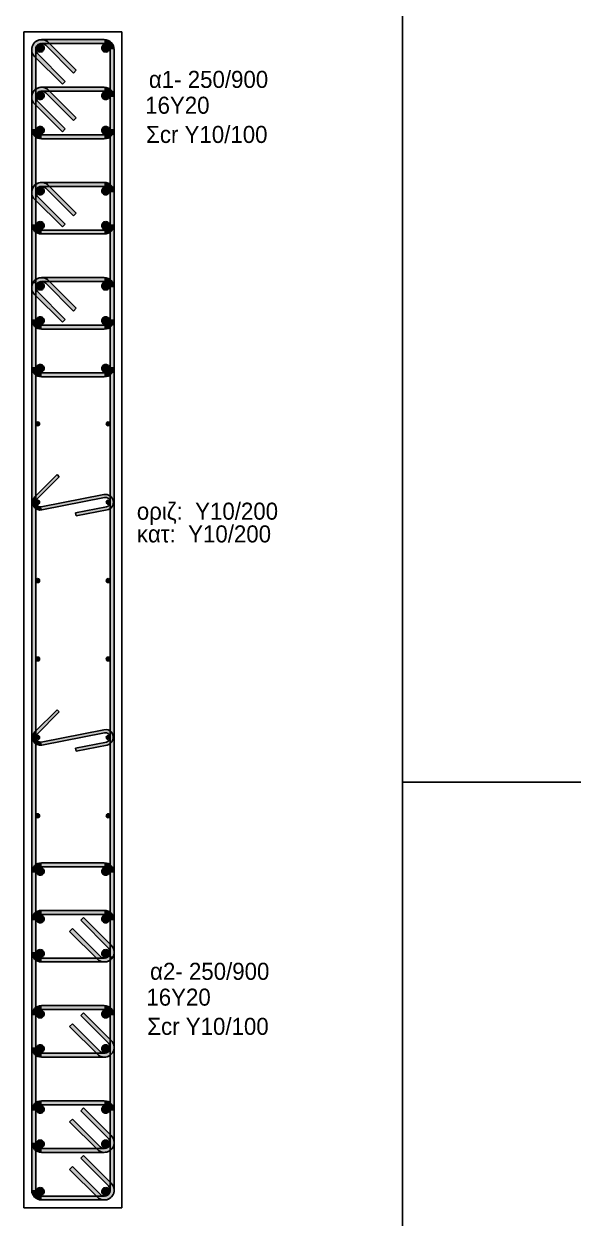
# Model space of a CAD drawing. Header units: millimetres. Extents: x -2171 to 1563, y -1758 to -1505.
# Drawn here: x -1544.94 to -1537.94, y -1620.51 to -1605.28 of the extents above; entities that cross this region are included whole.
import ezdxf

# ---------------------------------------------------------------- set-up
doc = ezdxf.new("R2010")
doc.units = ezdxf.units.MM
for name, color, linetype in [('Col_Det', 7, 'Continuous'), ('Col_Det_Fill', 7, 'Continuous'), ('Geo_Col_Pro_1', 7, 'Continuous')]:
    doc.layers.add(name, color=color, linetype=linetype)
doc.styles.add('S1Arl22_b_934_161', font='arial.ttf', dxfattribs={"width": 0.933629, "height": 0.002175})

msp = doc.modelspace()

# ---------------------------------------------------------------- hatches: boundary and pattern name
at = {"layer": 'Col_Det_Fill'}
for color, points in [(252, [(-1544.6586, -1605.5485), (-1544.6232, -1605.5132, 0.6681786), (-1544.8366, -1605.6015), (-1544.7866, -1605.6015, -0.6681786)]), (252, [(-1544.7116, -1605.5265), (-1544.7116, -1605.4765, 0.6681786), (-1544.8, -1605.6899), (-1544.7647, -1605.6546, -0.6681786)]), (12, [(-1544.7293, -1605.5339, 0.4142136), (-1544.7793, -1605.5839, 0.4142136), (-1544.7293, -1605.6339, 0.4142136), (-1544.6793, -1605.5839, 0.4142136)]), (252, [(-1543.9116, -1605.5265), (-1543.9116, -1605.4765), (-1544.7116, -1605.4765), (-1544.7116, -1605.5265)]), (252, [(-1544.3051, -1605.9021), (-1544.2697, -1605.8667), (-1544.6232, -1605.5132), (-1544.6586, -1605.5485)]), (12, [(-1543.894, -1605.5339, 0.4142136), (-1543.944, -1605.5839, 0.4142136), (-1543.894, -1605.6339, 0.4142136), (-1543.844, -1605.5839, 0.4142136)]), (252, [(-1543.8366, -1605.6015), (-1543.7866, -1605.6015, 0.4142136), (-1543.9116, -1605.4765), (-1543.9116, -1605.5265, -0.4142136)]), (252, [(-1544.7866, -1605.6015), (-1544.8366, -1605.6015), (-1544.8366, -1609.6515), (-1544.7866, -1609.6515)]), (252, [(-1544.7647, -1605.6546), (-1544.8, -1605.6899), (-1544.4465, -1606.0435), (-1544.4111, -1606.0081)]), (252, [(-1543.8366, -1609.6515), (-1543.7866, -1609.6515), (-1543.7866, -1605.6015), (-1543.8366, -1605.6015)]), (252, [(-1544.6586, -1606.1557), (-1544.6232, -1606.1203, 0.6681786), (-1544.8366, -1606.2087), (-1544.7866, -1606.2087, -0.6681786)]), (252, [(-1544.7116, -1606.1337), (-1544.7116, -1606.0837, 0.6681786), (-1544.8, -1606.2971), (-1544.7647, -1606.2617, -0.6681786)]), (56, [(-1544.7293, -1606.141, 0.4142136), (-1544.7793, -1606.191, 0.4142136), (-1544.7293, -1606.241, 0.4142136), (-1544.6793, -1606.191, 0.4142136)]), (252, [(-1543.9116, -1606.1337), (-1543.9116, -1606.0837), (-1544.7116, -1606.0837), (-1544.7116, -1606.1337)]), (252, [(-1544.3051, -1606.5092), (-1544.2697, -1606.4739), (-1544.6232, -1606.1203), (-1544.6586, -1606.1557)]), (56, [(-1543.894, -1606.141, 0.4142136), (-1543.944, -1606.191, 0.4142136), (-1543.894, -1606.241, 0.4142136), (-1543.844, -1606.191, 0.4142136)]), (252, [(-1543.8366, -1606.2087), (-1543.7866, -1606.2087, 0.4142136), (-1543.9116, -1606.0837), (-1543.9116, -1606.1337, -0.4142136)]), (252, [(-1544.7866, -1606.2087), (-1544.8366, -1606.2087), (-1544.8366, -1606.6158), (-1544.7866, -1606.6158)]), (252, [(-1544.7647, -1606.2617), (-1544.8, -1606.2971), (-1544.4465, -1606.6506), (-1544.4111, -1606.6153)]), (252, [(-1543.8366, -1606.6158), (-1543.7866, -1606.6158), (-1543.7866, -1606.2087), (-1543.8366, -1606.2087)]), (252, [(-1544.7866, -1606.6158), (-1544.8366, -1606.6158, 0.4142136), (-1544.7116, -1606.7408), (-1544.7116, -1606.6908, -0.4142136)]), (56, [(-1544.7293, -1606.5835, 0.4142136), (-1544.7793, -1606.6335, 0.4142136), (-1544.7293, -1606.6835, 0.4142136), (-1544.6793, -1606.6335, 0.4142136)]), (56, [(-1543.894, -1606.5835, 0.4142136), (-1543.944, -1606.6335, 0.4142136), (-1543.894, -1606.6835, 0.4142136), (-1543.844, -1606.6335, 0.4142136)]), (252, [(-1543.9116, -1606.6908), (-1543.9116, -1606.7408, 0.4142136), (-1543.7866, -1606.6158), (-1543.8366, -1606.6158, -0.4142136)]), (252, [(-1544.7116, -1606.6908), (-1544.7116, -1606.7408), (-1543.9116, -1606.7408), (-1543.9116, -1606.6908)]), (252, [(-1544.6586, -1607.3699), (-1544.6232, -1607.3346, 0.6681786), (-1544.8366, -1607.423), (-1544.7866, -1607.423, -0.6681786)]), (252, [(-1544.7116, -1607.348), (-1544.7116, -1607.298, 0.6681786), (-1544.8, -1607.5114), (-1544.7647, -1607.476, -0.6681786)]), (56, [(-1544.7293, -1607.3553, 0.4142136), (-1544.7793, -1607.4053, 0.4142136), (-1544.7293, -1607.4553, 0.4142136), (-1544.6793, -1607.4053, 0.4142136)]), (252, [(-1543.9116, -1607.348), (-1543.9116, -1607.298), (-1544.7116, -1607.298), (-1544.7116, -1607.348)]), (252, [(-1544.3051, -1607.7235), (-1544.2697, -1607.6881), (-1544.6232, -1607.3346), (-1544.6586, -1607.3699)]), (56, [(-1543.894, -1607.3553, 0.4142136), (-1543.944, -1607.4053, 0.4142136), (-1543.894, -1607.4553, 0.4142136), (-1543.844, -1607.4053, 0.4142136)]), (252, [(-1543.8366, -1607.423), (-1543.7866, -1607.423, 0.4142136), (-1543.9116, -1607.298), (-1543.9116, -1607.348, -0.4142136)]), (252, [(-1544.7866, -1607.423), (-1544.8366, -1607.423), (-1544.8366, -1607.8301), (-1544.7866, -1607.8301)]), (252, [(-1544.7647, -1607.476), (-1544.8, -1607.5114), (-1544.4465, -1607.8649), (-1544.4111, -1607.8296)]), (252, [(-1543.8366, -1607.8301), (-1543.7866, -1607.8301), (-1543.7866, -1607.423), (-1543.8366, -1607.423)]), (252, [(-1544.7866, -1607.8301), (-1544.8366, -1607.8301, 0.4142136), (-1544.7116, -1607.9551), (-1544.7116, -1607.9051, -0.4142136)]), (56, [(-1544.7293, -1607.7978, 0.4142136), (-1544.7793, -1607.8478, 0.4142136), (-1544.7293, -1607.8978, 0.4142136), (-1544.6793, -1607.8478, 0.4142136)]), (56, [(-1543.894, -1607.7978, 0.4142136), (-1543.944, -1607.8478, 0.4142136), (-1543.894, -1607.8978, 0.4142136), (-1543.844, -1607.8478, 0.4142136)]), (252, [(-1543.9116, -1607.9051), (-1543.9116, -1607.9551, 0.4142136), (-1543.7866, -1607.8301), (-1543.8366, -1607.8301, -0.4142136)]), (252, [(-1544.7116, -1607.9051), (-1544.7116, -1607.9551), (-1543.9116, -1607.9551), (-1543.9116, -1607.9051)]), (252, [(-1544.6586, -1608.5842), (-1544.6232, -1608.5489, 0.6681786), (-1544.8366, -1608.6373), (-1544.7866, -1608.6373, -0.6681786)]), (252, [(-1544.7116, -1608.5623), (-1544.7116, -1608.5123, 0.6681786), (-1544.8, -1608.7256), (-1544.7647, -1608.6903, -0.6681786)]), (252, [(-1544.7866, -1608.575), (-1544.8366, -1608.575), (-1544.8366, -1617.1781), (-1544.7866, -1617.1781)]), (56, [(-1544.7293, -1608.5696, 0.4142136), (-1544.7793, -1608.6196, 0.4142136), (-1544.7293, -1608.6696, 0.4142136), (-1544.6793, -1608.6196, 0.4142136)]), (252, [(-1543.9116, -1608.5623), (-1543.9116, -1608.5123), (-1544.7116, -1608.5123), (-1544.7116, -1608.5623)]), (252, [(-1544.3051, -1608.9378), (-1544.2697, -1608.9024), (-1544.6232, -1608.5489), (-1544.6586, -1608.5842)]), (56, [(-1543.894, -1608.5696, 0.4142136), (-1543.944, -1608.6196, 0.4142136), (-1543.894, -1608.6696, 0.4142136), (-1543.844, -1608.6196, 0.4142136)]), (252, [(-1543.8366, -1608.6373), (-1543.7866, -1608.6373, 0.4142136), (-1543.9116, -1608.5123), (-1543.9116, -1608.5623, -0.4142136)]), (252, [(-1543.8366, -1617.1781), (-1543.7866, -1617.1781), (-1543.7866, -1608.575), (-1543.8366, -1608.575)]), (252, [(-1544.7866, -1608.6373), (-1544.8366, -1608.6373), (-1544.8366, -1609.0444), (-1544.7866, -1609.0444)]), (252, [(-1544.7647, -1608.6903), (-1544.8, -1608.7256), (-1544.4465, -1609.0792), (-1544.4111, -1609.0438)]), (252, [(-1543.8366, -1609.0444), (-1543.7866, -1609.0444), (-1543.7866, -1608.6373), (-1543.8366, -1608.6373)]), (252, [(-1544.7866, -1609.0444), (-1544.8366, -1609.0444, 0.4142136), (-1544.7116, -1609.1694), (-1544.7116, -1609.1194, -0.4142136)]), (56, [(-1544.7293, -1609.0121, 0.4142136), (-1544.7793, -1609.0621, 0.4142136), (-1544.7293, -1609.1121, 0.4142136), (-1544.6793, -1609.0621, 0.4142136)]), (56, [(-1543.894, -1609.0121, 0.4142136), (-1543.944, -1609.0621, 0.4142136), (-1543.894, -1609.1121, 0.4142136), (-1543.844, -1609.0621, 0.4142136)]), (252, [(-1543.9116, -1609.1194), (-1543.9116, -1609.1694, 0.4142136), (-1543.7866, -1609.0444), (-1543.8366, -1609.0444, -0.4142136)]), (252, [(-1544.7116, -1609.1194), (-1544.7116, -1609.1694), (-1543.9116, -1609.1694), (-1543.9116, -1609.1194)]), (252, [(-1544.7866, -1609.6515), (-1544.8366, -1609.6515, 0.4142136), (-1544.7116, -1609.7765), (-1544.7116, -1609.7265, -0.4142136)]), (12, [(-1544.7293, -1609.6192, 0.4142136), (-1544.7793, -1609.6692, 0.4142136), (-1544.7293, -1609.7192, 0.4142136), (-1544.6793, -1609.6692, 0.4142136)]), (12, [(-1543.894, -1609.6192, 0.4142136), (-1543.944, -1609.6692, 0.4142136), (-1543.894, -1609.7192, 0.4142136), (-1543.844, -1609.6692, 0.4142136)]), (252, [(-1543.9116, -1609.7265), (-1543.9116, -1609.7765, 0.4142136), (-1543.7866, -1609.6515), (-1543.8366, -1609.6515, -0.4142136)]), (252, [(-1544.7116, -1609.7265), (-1544.7116, -1609.7765), (-1543.9116, -1609.7765), (-1543.9116, -1609.7265)]), (133, [(-1544.7616, -1610.402, 0.4142136), (-1544.7366, -1610.377, 0.4142136), (-1544.7616, -1610.352, 0.4142136), (-1544.7866, -1610.377, 0.4142136)]), (133, [(-1543.8616, -1610.402, 0.4142136), (-1543.8366, -1610.377, 0.4142136), (-1543.8616, -1610.352, 0.4142136), (-1543.8866, -1610.377, 0.4142136)]), (252, [(-1544.7973, -1611.3061), (-1544.7691, -1611.3344), (-1544.4862, -1611.0515), (-1544.5145, -1611.0232)]), (252, [(-1544.7074, -1611.4749), (-1544.7151, -1611.4357, -0.7407348), (-1544.7691, -1611.3344), (-1544.7973, -1611.3061, 0.7407348)]), (252, [(-1543.9082, -1611.3179), (-1543.9159, -1611.2787), (-1544.7151, -1611.4357), (-1544.7074, -1611.4749)]), (252, [(-1543.8851, -1611.4357), (-1543.8774, -1611.4749, 1), (-1543.9159, -1611.2787), (-1543.9082, -1611.3179, -1)]), (133, [(-1544.7616, -1611.4018, 0.4142136), (-1544.7366, -1611.3768, 0.4142136), (-1544.7616, -1611.3518, 0.4142136), (-1544.7866, -1611.3768, 0.4142136)]), (252, [(-1544.2776, -1611.5128), (-1544.2699, -1611.552), (-1543.8774, -1611.4749), (-1543.8851, -1611.4357)]), (133, [(-1543.8616, -1611.4018, 0.4142136), (-1543.8366, -1611.3768, 0.4142136), (-1543.8616, -1611.3518, 0.4142136), (-1543.8866, -1611.3768, 0.4142136)]), (133, [(-1544.7616, -1612.4016, 0.4142136), (-1544.7366, -1612.3766, 0.4142136), (-1544.7616, -1612.3516, 0.4142136), (-1544.7866, -1612.3766, 0.4142136)]), (133, [(-1543.8616, -1612.4016, 0.4142136), (-1543.8366, -1612.3766, 0.4142136), (-1543.8616, -1612.3516, 0.4142136), (-1543.8866, -1612.3766, 0.4142136)]), (133, [(-1544.7616, -1613.4015, 0.4142136), (-1544.7366, -1613.3765, 0.4142136), (-1544.7616, -1613.3515, 0.4142136), (-1544.7866, -1613.3765, 0.4142136)]), (133, [(-1543.8616, -1613.4015, 0.4142136), (-1543.8366, -1613.3765, 0.4142136), (-1543.8616, -1613.3515, 0.4142136), (-1543.8866, -1613.3765, 0.4142136)]), (252, [(-1544.7973, -1614.3056), (-1544.7691, -1614.3339), (-1544.4862, -1614.051), (-1544.5145, -1614.0227)]), (252, [(-1544.7074, -1614.4744), (-1544.7151, -1614.4352, -0.7407348), (-1544.7691, -1614.3339), (-1544.7973, -1614.3056, 0.7407348)]), (133, [(-1544.7616, -1614.4013, 0.4142136), (-1544.7366, -1614.3763, 0.4142136), (-1544.7616, -1614.3513, 0.4142136), (-1544.7866, -1614.3763, 0.4142136)]), (252, [(-1543.9082, -1614.3174), (-1543.9159, -1614.2782), (-1544.7151, -1614.4352), (-1544.7074, -1614.4744)]), (252, [(-1543.8851, -1614.4352), (-1543.8774, -1614.4744, 1), (-1543.9159, -1614.2782), (-1543.9082, -1614.3174, -1)]), (133, [(-1543.8616, -1614.4013, 0.4142136), (-1543.8366, -1614.3763, 0.4142136), (-1543.8616, -1614.3513, 0.4142136), (-1543.8866, -1614.3763, 0.4142136)]), (252, [(-1544.2776, -1614.5123), (-1544.2699, -1614.5515), (-1543.8774, -1614.4744), (-1543.8851, -1614.4352)]), (133, [(-1544.7616, -1615.4011, 0.4142136), (-1544.7366, -1615.3761, 0.4142136), (-1544.7616, -1615.3511, 0.4142136), (-1544.7866, -1615.3761, 0.4142136)]), (133, [(-1543.8616, -1615.4011, 0.4142136), (-1543.8366, -1615.3761, 0.4142136), (-1543.8616, -1615.3511, 0.4142136), (-1543.8866, -1615.3761, 0.4142136)]), (252, [(-1544.7116, -1616.0265), (-1544.7116, -1615.9765, 0.4142136), (-1544.8366, -1616.1015), (-1544.7866, -1616.1015, -0.4142136)]), (12, [(-1544.7293, -1616.1339, 0.4142136), (-1544.6793, -1616.0839, 0.4142136), (-1544.7293, -1616.0339, 0.4142136), (-1544.7793, -1616.0839, 0.4142136)]), (252, [(-1543.9116, -1616.0265), (-1543.9116, -1615.9765), (-1544.7116, -1615.9765), (-1544.7116, -1616.0265)]), (12, [(-1543.894, -1616.1339, 0.4142136), (-1543.844, -1616.0839, 0.4142136), (-1543.894, -1616.0339, 0.4142136), (-1543.944, -1616.0839, 0.4142136)]), (252, [(-1543.8366, -1616.1015), (-1543.7866, -1616.1015, 0.4142136), (-1543.9116, -1615.9765), (-1543.9116, -1616.0265, -0.4142136)]), (252, [(-1544.7866, -1616.1015), (-1544.8366, -1616.1015), (-1544.8366, -1620.1515), (-1544.7866, -1620.1515)]), (252, [(-1543.8366, -1620.1515), (-1543.7866, -1620.1515), (-1543.7866, -1616.1015), (-1543.8366, -1616.1015)]), (252, [(-1544.7116, -1616.6337), (-1544.7116, -1616.5837, 0.4142136), (-1544.8366, -1616.7087), (-1544.7866, -1616.7087, -0.4142136)]), (56, [(-1544.7293, -1616.741, 0.4142136), (-1544.6793, -1616.691, 0.4142136), (-1544.7293, -1616.641, 0.4142136), (-1544.7793, -1616.691, 0.4142136)]), (252, [(-1543.9116, -1616.6337), (-1543.9116, -1616.5837), (-1544.7116, -1616.5837), (-1544.7116, -1616.6337)]), (56, [(-1543.894, -1616.741, 0.4142136), (-1543.844, -1616.691, 0.4142136), (-1543.894, -1616.641, 0.4142136), (-1543.944, -1616.691, 0.4142136)]), (252, [(-1543.8366, -1616.7087), (-1543.7866, -1616.7087, 0.4142136), (-1543.9116, -1616.5837), (-1543.9116, -1616.6337, -0.4142136)]), (252, [(-1544.7866, -1616.7087), (-1544.8366, -1616.7087), (-1544.8366, -1617.1158), (-1544.7866, -1617.1158)]), (252, [(-1544.3182, -1616.8153), (-1544.3536, -1616.8507), (-1544, -1617.2042), (-1543.9647, -1617.1689)]), (252, [(-1543.8586, -1617.0628), (-1543.8232, -1617.0274), (-1544.1768, -1616.6739), (-1544.2122, -1616.7092)]), (252, [(-1543.8366, -1617.1158), (-1543.7866, -1617.1158), (-1543.7866, -1616.7087), (-1543.8366, -1616.7087)]), (252, [(-1544.7866, -1617.1158), (-1544.8366, -1617.1158, 0.4142136), (-1544.7116, -1617.2408), (-1544.7116, -1617.1908, -0.4142136)]), (56, [(-1544.7293, -1617.1835, 0.4142136), (-1544.6793, -1617.1335, 0.4142136), (-1544.7293, -1617.0835, 0.4142136), (-1544.7793, -1617.1335, 0.4142136)]), (252, [(-1543.9647, -1617.1689), (-1544, -1617.2042, 0.6681786), (-1543.7866, -1617.1158), (-1543.8366, -1617.1158, -0.6681786)]), (56, [(-1543.894, -1617.1835, 0.4142136), (-1543.844, -1617.1335, 0.4142136), (-1543.894, -1617.0835, 0.4142136), (-1543.944, -1617.1335, 0.4142136)]), (252, [(-1543.9116, -1617.1908), (-1543.9116, -1617.2408, 0.6681786), (-1543.8232, -1617.0274), (-1543.8586, -1617.0628, -0.6681786)]), (252, [(-1544.7116, -1617.1908), (-1544.7116, -1617.2408), (-1543.9116, -1617.2408), (-1543.9116, -1617.1908)]), (252, [(-1544.7116, -1617.848), (-1544.7116, -1617.798, 0.4142136), (-1544.8366, -1617.923), (-1544.7866, -1617.923, -0.4142136)]), (56, [(-1544.7293, -1617.9553, 0.4142136), (-1544.6793, -1617.9053, 0.4142136), (-1544.7293, -1617.8553, 0.4142136), (-1544.7793, -1617.9053, 0.4142136)]), (252, [(-1543.9116, -1617.848), (-1543.9116, -1617.798), (-1544.7116, -1617.798), (-1544.7116, -1617.848)]), (252, [(-1543.8586, -1618.2771), (-1543.8232, -1618.2417), (-1544.1768, -1617.8882), (-1544.2122, -1617.9235)]), (56, [(-1543.894, -1617.9553, 0.4142136), (-1543.844, -1617.9053, 0.4142136), (-1543.894, -1617.8553, 0.4142136), (-1543.944, -1617.9053, 0.4142136)]), (252, [(-1543.8366, -1617.923), (-1543.7866, -1617.923, 0.4142136), (-1543.9116, -1617.798), (-1543.9116, -1617.848, -0.4142136)]), (252, [(-1544.7866, -1617.923), (-1544.8366, -1617.923), (-1544.8366, -1618.3301), (-1544.7866, -1618.3301)]), (252, [(-1544.3182, -1618.0296), (-1544.3536, -1618.0649), (-1544, -1618.4185), (-1543.9647, -1618.3831)]), (252, [(-1543.8366, -1618.3301), (-1543.7866, -1618.3301), (-1543.7866, -1617.923), (-1543.8366, -1617.923)]), (252, [(-1544.7866, -1618.3301), (-1544.8366, -1618.3301, 0.4142136), (-1544.7116, -1618.4551), (-1544.7116, -1618.4051, -0.4142136)]), (56, [(-1544.7293, -1618.3978, 0.4142136), (-1544.6793, -1618.3478, 0.4142136), (-1544.7293, -1618.2978, 0.4142136), (-1544.7793, -1618.3478, 0.4142136)]), (252, [(-1543.9647, -1618.3831), (-1544, -1618.4185, 0.6681786), (-1543.7866, -1618.3301), (-1543.8366, -1618.3301, -0.6681786)]), (56, [(-1543.894, -1618.3978, 0.4142136), (-1543.844, -1618.3478, 0.4142136), (-1543.894, -1618.2978, 0.4142136), (-1543.944, -1618.3478, 0.4142136)]), (252, [(-1543.9116, -1618.4051), (-1543.9116, -1618.4551, 0.6681786), (-1543.8232, -1618.2417), (-1543.8586, -1618.2771, -0.6681786)]), (252, [(-1544.7116, -1618.4051), (-1544.7116, -1618.4551), (-1543.9116, -1618.4551), (-1543.9116, -1618.4051)]), (252, [(-1544.7116, -1619.0623), (-1544.7116, -1619.0123, 0.4142136), (-1544.8366, -1619.1373), (-1544.7866, -1619.1373, -0.4142136)]), (56, [(-1544.7293, -1619.1696, 0.4142136), (-1544.6793, -1619.1196, 0.4142136), (-1544.7293, -1619.0696, 0.4142136), (-1544.7793, -1619.1196, 0.4142136)]), (252, [(-1543.9116, -1619.0623), (-1543.9116, -1619.0123), (-1544.7116, -1619.0123), (-1544.7116, -1619.0623)]), (252, [(-1543.8586, -1619.4914), (-1543.8232, -1619.456), (-1544.1768, -1619.1025), (-1544.2122, -1619.1378)]), (56, [(-1543.894, -1619.1696, 0.4142136), (-1543.844, -1619.1196, 0.4142136), (-1543.894, -1619.0696, 0.4142136), (-1543.944, -1619.1196, 0.4142136)]), (252, [(-1543.8366, -1619.1373), (-1543.7866, -1619.1373, 0.4142136), (-1543.9116, -1619.0123), (-1543.9116, -1619.0623, -0.4142136)]), (252, [(-1544.7866, -1619.1373), (-1544.8366, -1619.1373), (-1544.8366, -1619.5444), (-1544.7866, -1619.5444)]), (252, [(-1544.3182, -1619.2439), (-1544.3536, -1619.2792), (-1544, -1619.6328), (-1543.9647, -1619.5974)]), (252, [(-1543.8366, -1619.5444), (-1543.7866, -1619.5444), (-1543.7866, -1619.1373), (-1543.8366, -1619.1373)]), (252, [(-1544.7866, -1619.5444), (-1544.8366, -1619.5444, 0.4142136), (-1544.7116, -1619.6694), (-1544.7116, -1619.6194, -0.4142136)]), (56, [(-1544.7293, -1619.6121, 0.4142136), (-1544.6793, -1619.5621, 0.4142136), (-1544.7293, -1619.5121, 0.4142136), (-1544.7793, -1619.5621, 0.4142136)]), (252, [(-1543.9647, -1619.5974), (-1544, -1619.6328, 0.6681786), (-1543.7866, -1619.5444), (-1543.8366, -1619.5444, -0.6681786)]), (56, [(-1543.894, -1619.6121, 0.4142136), (-1543.844, -1619.5621, 0.4142136), (-1543.894, -1619.5121, 0.4142136), (-1543.944, -1619.5621, 0.4142136)]), (252, [(-1543.9116, -1619.6194), (-1543.9116, -1619.6694, 0.6681786), (-1543.8232, -1619.456), (-1543.8586, -1619.4914, -0.6681786)]), (252, [(-1544.7116, -1619.6194), (-1544.7116, -1619.6694), (-1543.9116, -1619.6694), (-1543.9116, -1619.6194)]), (252, [(-1543.8586, -1620.0985), (-1543.8232, -1620.0632), (-1544.1768, -1619.7096), (-1544.2122, -1619.745)]), (252, [(-1544.3182, -1619.851), (-1544.3536, -1619.8864), (-1544, -1620.2399), (-1543.9647, -1620.2046)]), (252, [(-1544.7866, -1620.1515), (-1544.8366, -1620.1515, 0.4142136), (-1544.7116, -1620.2765), (-1544.7116, -1620.2265, -0.4142136)]), (12, [(-1544.7293, -1620.2192, 0.4142136), (-1544.6793, -1620.1692, 0.4142136), (-1544.7293, -1620.1192, 0.4142136), (-1544.7793, -1620.1692, 0.4142136)]), (252, [(-1543.9647, -1620.2046), (-1544, -1620.2399, 0.6681786), (-1543.7866, -1620.1515), (-1543.8366, -1620.1515, -0.6681786)]), (12, [(-1543.894, -1620.2192, 0.4142136), (-1543.844, -1620.1692, 0.4142136), (-1543.894, -1620.1192, 0.4142136), (-1543.944, -1620.1692, 0.4142136)]), (252, [(-1543.9116, -1620.2265), (-1543.9116, -1620.2765, 0.6681786), (-1543.8232, -1620.0632), (-1543.8586, -1620.0985, -0.6681786)]), (252, [(-1544.7116, -1620.2265), (-1544.7116, -1620.2765), (-1543.9116, -1620.2765), (-1543.9116, -1620.2265)])]:
    msp.add_hatch(color=color, dxfattribs=at).paths.add_polyline_path(points)

# ---------------------------------------------------------------- linework, layer by layer
at = {"layer": 'Col_Det', "color": 7}
for points in [[(-1543.6866, -1605.3765), (-1544.9366, -1605.3765)], [(-1544.9366, -1605.3765), (-1544.9366, -1620.3765)], [(-1543.6866, -1620.3765), (-1543.6866, -1605.3765)], [(-1543.9116, -1605.4765), (-1544.7116, -1605.4765)], [(-1544.7116, -1605.5265), (-1543.9116, -1605.5265)], [(-1544.6586, -1605.5485), (-1544.3051, -1605.9021)], [(-1544.2697, -1605.8667), (-1544.6232, -1605.5132)], [(-1544.8366, -1605.6015), (-1544.8366, -1609.6515)], [(-1544.8, -1605.6899), (-1544.4465, -1606.0435)], [(-1544.7866, -1609.6515), (-1544.7866, -1605.6015)], [(-1544.4111, -1606.0081), (-1544.7647, -1605.6546)], [(-1543.8366, -1605.6015), (-1543.8366, -1609.6515)], [(-1543.7866, -1609.6515), (-1543.7866, -1605.6015)], [(-1544.4465, -1606.0435), (-1544.4111, -1606.0081)], [(-1544.3051, -1605.9021), (-1544.2697, -1605.8667)], [(-1543.9116, -1606.0837), (-1544.7116, -1606.0837)], [(-1544.7116, -1606.1337), (-1543.9116, -1606.1337)], [(-1544.6586, -1606.1557), (-1544.3051, -1606.5092)], [(-1544.2697, -1606.4739), (-1544.6232, -1606.1203)], [(-1544.8366, -1606.2087), (-1544.8366, -1606.6158)], [(-1544.8, -1606.2971), (-1544.4465, -1606.6506)], [(-1544.7866, -1606.6158), (-1544.7866, -1606.2087)], [(-1544.4111, -1606.6153), (-1544.7647, -1606.2617)], [(-1543.8366, -1606.2087), (-1543.8366, -1606.6158)], [(-1543.7866, -1606.6158), (-1543.7866, -1606.2087)], [(-1544.4465, -1606.6506), (-1544.4111, -1606.6153)], [(-1544.3051, -1606.5092), (-1544.2697, -1606.4739)], [(-1543.9116, -1606.6908), (-1544.7116, -1606.6908)], [(-1544.7116, -1606.7408), (-1543.9116, -1606.7408)], [(-1543.9116, -1607.298), (-1544.7116, -1607.298)], [(-1544.7116, -1607.348), (-1543.9116, -1607.348)], [(-1544.6586, -1607.3699), (-1544.3051, -1607.7235)], [(-1544.2697, -1607.6881), (-1544.6232, -1607.3346)], [(-1544.8366, -1607.423), (-1544.8366, -1607.8301)], [(-1544.8, -1607.5114), (-1544.4465, -1607.8649)], [(-1544.7866, -1607.8301), (-1544.7866, -1607.423)], [(-1544.4111, -1607.8296), (-1544.7647, -1607.476)], [(-1543.8366, -1607.423), (-1543.8366, -1607.8301)], [(-1543.7866, -1607.8301), (-1543.7866, -1607.423)], [(-1544.4465, -1607.8649), (-1544.4111, -1607.8296)], [(-1544.3051, -1607.7235), (-1544.2697, -1607.6881)], [(-1543.9116, -1607.9051), (-1544.7116, -1607.9051)], [(-1544.7116, -1607.9551), (-1543.9116, -1607.9551)], [(-1544.7866, -1608.575), (-1544.8366, -1608.575)], [(-1544.8366, -1608.575), (-1544.8366, -1617.1781)], [(-1544.7866, -1617.1781), (-1544.7866, -1608.575)], [(-1543.9116, -1608.5123), (-1544.7116, -1608.5123)], [(-1544.7116, -1608.5623), (-1543.9116, -1608.5623)], [(-1544.6586, -1608.5842), (-1544.3051, -1608.9378)], [(-1544.2697, -1608.9024), (-1544.6232, -1608.5489)], [(-1543.7866, -1608.575), (-1543.8366, -1608.575)], [(-1543.8366, -1608.575), (-1543.8366, -1617.1781)], [(-1543.7866, -1617.1781), (-1543.7866, -1608.575)], [(-1544.8366, -1608.6373), (-1544.8366, -1609.0444)], [(-1544.8, -1608.7256), (-1544.4465, -1609.0792)], [(-1544.7866, -1609.0444), (-1544.7866, -1608.6373)], [(-1544.4111, -1609.0438), (-1544.7647, -1608.6903)], [(-1543.8366, -1608.6373), (-1543.8366, -1609.0444)], [(-1543.7866, -1609.0444), (-1543.7866, -1608.6373)], [(-1544.3051, -1608.9378), (-1544.2697, -1608.9024)], [(-1544.4465, -1609.0792), (-1544.4111, -1609.0438)], [(-1543.9116, -1609.1194), (-1544.7116, -1609.1194)], [(-1544.7116, -1609.1694), (-1543.9116, -1609.1694)], [(-1543.9116, -1609.7265), (-1544.7116, -1609.7265)], [(-1544.7116, -1609.7765), (-1543.9116, -1609.7765)], [(-1544.5145, -1611.0232), (-1544.7973, -1611.3061)], [(-1544.4862, -1611.0515), (-1544.5145, -1611.0232)], [(-1544.7691, -1611.3344), (-1544.4862, -1611.0515)], [(-1543.9159, -1611.2787), (-1544.7151, -1611.4357)], [(-1544.7074, -1611.4749), (-1543.9082, -1611.3179)], [(-1543.8851, -1611.4357), (-1544.2776, -1611.5128)], [(-1544.2699, -1611.552), (-1543.8774, -1611.4749)], [(-1544.2776, -1611.5128), (-1544.2699, -1611.552)], [(-1544.5145, -1614.0227), (-1544.7973, -1614.3056)], [(-1544.7691, -1614.3339), (-1544.4862, -1614.051)], [(-1544.4862, -1614.051), (-1544.5145, -1614.0227)], [(-1543.9159, -1614.2782), (-1544.7151, -1614.4352)], [(-1544.7074, -1614.4744), (-1543.9082, -1614.3174)], [(-1543.8851, -1614.4352), (-1544.2776, -1614.5123)], [(-1544.2776, -1614.5123), (-1544.2699, -1614.5515)], [(-1544.2699, -1614.5515), (-1543.8774, -1614.4744)], [(-1543.9116, -1615.9765), (-1544.7116, -1615.9765)], [(-1544.7116, -1616.0265), (-1543.9116, -1616.0265)], [(-1544.8366, -1616.1015), (-1544.8366, -1620.1515)], [(-1544.7866, -1620.1515), (-1544.7866, -1616.1015)], [(-1543.8366, -1616.1015), (-1543.8366, -1620.1515)], [(-1543.7866, -1620.1515), (-1543.7866, -1616.1015)], [(-1543.9116, -1616.5837), (-1544.7116, -1616.5837)], [(-1544.7116, -1616.6337), (-1543.9116, -1616.6337)], [(-1544.8366, -1616.7087), (-1544.8366, -1617.1158)], [(-1544.7866, -1617.1158), (-1544.7866, -1616.7087)], [(-1544.3182, -1616.8153), (-1544.3536, -1616.8507)], [(-1543.9647, -1617.1689), (-1544.3182, -1616.8153)], [(-1544.1768, -1616.6739), (-1544.2122, -1616.7092)], [(-1544.2122, -1616.7092), (-1543.8586, -1617.0628)], [(-1543.8232, -1617.0274), (-1544.1768, -1616.6739)], [(-1543.8366, -1616.7087), (-1543.8366, -1617.1158)], [(-1543.7866, -1617.1158), (-1543.7866, -1616.7087)], [(-1544.3536, -1616.8507), (-1544, -1617.2042)], [(-1544.8366, -1617.1781), (-1544.7866, -1617.1781)], [(-1543.9116, -1617.1908), (-1544.7116, -1617.1908)], [(-1544.7116, -1617.2408), (-1543.9116, -1617.2408)], [(-1543.8366, -1617.1781), (-1543.7866, -1617.1781)], [(-1543.9116, -1617.798), (-1544.7116, -1617.798)], [(-1544.7116, -1617.848), (-1543.9116, -1617.848)], [(-1544.1768, -1617.8882), (-1544.2122, -1617.9235)], [(-1543.8232, -1618.2417), (-1544.1768, -1617.8882)], [(-1544.8366, -1617.923), (-1544.8366, -1618.3301)], [(-1544.7866, -1618.3301), (-1544.7866, -1617.923)], [(-1544.3182, -1618.0296), (-1544.3536, -1618.0649)], [(-1543.9647, -1618.3831), (-1544.3182, -1618.0296)], [(-1544.2122, -1617.9235), (-1543.8586, -1618.2771)], [(-1543.8366, -1617.923), (-1543.8366, -1618.3301)], [(-1543.7866, -1618.3301), (-1543.7866, -1617.923)], [(-1544.3536, -1618.0649), (-1544, -1618.4185)], [(-1543.9116, -1618.4051), (-1544.7116, -1618.4051)], [(-1544.7116, -1618.4551), (-1543.9116, -1618.4551)], [(-1543.9116, -1619.0123), (-1544.7116, -1619.0123)], [(-1544.7116, -1619.0623), (-1543.9116, -1619.0623)], [(-1544.1768, -1619.1025), (-1544.2122, -1619.1378)], [(-1543.8232, -1619.456), (-1544.1768, -1619.1025)], [(-1544.8366, -1619.1373), (-1544.8366, -1619.5444)], [(-1544.7866, -1619.5444), (-1544.7866, -1619.1373)], [(-1544.3182, -1619.2439), (-1544.3536, -1619.2792)], [(-1543.9647, -1619.5974), (-1544.3182, -1619.2439)], [(-1544.2122, -1619.1378), (-1543.8586, -1619.4914)], [(-1543.8366, -1619.1373), (-1543.8366, -1619.5444)], [(-1543.7866, -1619.5444), (-1543.7866, -1619.1373)], [(-1544.3536, -1619.2792), (-1544, -1619.6328)], [(-1543.9116, -1619.6194), (-1544.7116, -1619.6194)], [(-1544.7116, -1619.6694), (-1543.9116, -1619.6694)], [(-1544.1768, -1619.7096), (-1544.2122, -1619.745)], [(-1543.8232, -1620.0632), (-1544.1768, -1619.7096)], [(-1544.3182, -1619.851), (-1544.3536, -1619.8864)], [(-1543.9647, -1620.2046), (-1544.3182, -1619.851)], [(-1544.2122, -1619.745), (-1543.8586, -1620.0985)], [(-1544.3536, -1619.8864), (-1544, -1620.2399)], [(-1543.9116, -1620.2265), (-1544.7116, -1620.2265)], [(-1544.7116, -1620.2765), (-1543.9116, -1620.2765)], [(-1544.9366, -1620.3765), (-1543.6866, -1620.3765)]]:
    msp.add_lwpolyline(points, dxfattribs=at)
for points in [[(-1544.6232, -1605.5132, 0.6681786), (-1544.8366, -1605.6015)], [(-1544.7116, -1605.4765, 0.6681786), (-1544.8, -1605.6899)], [(-1544.7866, -1605.6015, -0.6681786), (-1544.6586, -1605.5485, -0.6681786)], [(-1544.7647, -1605.6546, -0.6681786), (-1544.7116, -1605.5265, -0.6681786)], [(-1544.7293, -1605.5339, 0.4142136), (-1544.7793, -1605.5839, 0.4142136)], [(-1544.6793, -1605.5839, 0.4142136), (-1544.7293, -1605.5339, 0.4142136)], [(-1543.894, -1605.5339, 0.4142136), (-1543.944, -1605.5839, 0.4142136)], [(-1543.7866, -1605.6015, 0.4142136), (-1543.9116, -1605.4765)], [(-1543.9116, -1605.5265, -0.4142136), (-1543.8366, -1605.6015, -0.4142136)], [(-1543.844, -1605.5839, 0.4142136), (-1543.894, -1605.5339, 0.4142136)], [(-1544.7793, -1605.5839, 0.4142136), (-1544.7293, -1605.6339, 0.4142136)], [(-1544.7293, -1605.6339, 0.4142136), (-1544.6793, -1605.5839, 0.4142136)], [(-1543.944, -1605.5839, 0.4142136), (-1543.894, -1605.6339, 0.4142136)], [(-1543.894, -1605.6339, 0.4142136), (-1543.844, -1605.5839, 0.4142136)], [(-1544.6232, -1606.1203, 0.6681786), (-1544.8366, -1606.2087)], [(-1544.7116, -1606.0837, 0.6681786), (-1544.8, -1606.2971)], [(-1544.7866, -1606.2087, -0.6681786), (-1544.6586, -1606.1557, -0.6681786)], [(-1544.7647, -1606.2617, -0.6681786), (-1544.7116, -1606.1337, -0.6681786)], [(-1544.7293, -1606.141, 0.4142136), (-1544.7793, -1606.191, 0.4142136)], [(-1544.6793, -1606.191, 0.4142136), (-1544.7293, -1606.141, 0.4142136)], [(-1543.894, -1606.141, 0.4142136), (-1543.944, -1606.191, 0.4142136)], [(-1543.7866, -1606.2087, 0.4142136), (-1543.9116, -1606.0837)], [(-1543.9116, -1606.1337, -0.4142136), (-1543.8366, -1606.2087, -0.4142136)], [(-1543.844, -1606.191, 0.4142136), (-1543.894, -1606.141, 0.4142136)], [(-1544.7793, -1606.191, 0.4142136), (-1544.7293, -1606.241, 0.4142136)], [(-1544.7293, -1606.241, 0.4142136), (-1544.6793, -1606.191, 0.4142136)], [(-1543.944, -1606.191, 0.4142136), (-1543.894, -1606.241, 0.4142136)], [(-1543.894, -1606.241, 0.4142136), (-1543.844, -1606.191, 0.4142136)], [(-1544.8366, -1606.6158, 0.4142136), (-1544.7116, -1606.7408)], [(-1544.7116, -1606.6908, -0.4142136), (-1544.7866, -1606.6158, -0.4142136)], [(-1544.7293, -1606.5835, 0.4142136), (-1544.7793, -1606.6335, 0.4142136)], [(-1544.6793, -1606.6335, 0.4142136), (-1544.7293, -1606.5835, 0.4142136)], [(-1543.894, -1606.5835, 0.4142136), (-1543.944, -1606.6335, 0.4142136)], [(-1543.9116, -1606.7408, 0.4142136), (-1543.7866, -1606.6158)], [(-1543.8366, -1606.6158, -0.4142136), (-1543.9116, -1606.6908, -0.4142136)], [(-1543.844, -1606.6335, 0.4142136), (-1543.894, -1606.5835, 0.4142136)], [(-1544.7793, -1606.6335, 0.4142136), (-1544.7293, -1606.6835, 0.4142136)], [(-1544.7293, -1606.6835, 0.4142136), (-1544.6793, -1606.6335, 0.4142136)], [(-1543.944, -1606.6335, 0.4142136), (-1543.894, -1606.6835, 0.4142136)], [(-1543.894, -1606.6835, 0.4142136), (-1543.844, -1606.6335, 0.4142136)], [(-1544.6232, -1607.3346, 0.6681786), (-1544.8366, -1607.423)], [(-1544.7116, -1607.298, 0.6681786), (-1544.8, -1607.5114)], [(-1544.7866, -1607.423, -0.6681786), (-1544.6586, -1607.3699, -0.6681786)], [(-1544.7647, -1607.476, -0.6681786), (-1544.7116, -1607.348, -0.6681786)], [(-1544.7293, -1607.3553, 0.4142136), (-1544.7793, -1607.4053, 0.4142136)], [(-1544.6793, -1607.4053, 0.4142136), (-1544.7293, -1607.3553, 0.4142136)], [(-1543.894, -1607.3553, 0.4142136), (-1543.944, -1607.4053, 0.4142136)], [(-1543.7866, -1607.423, 0.4142136), (-1543.9116, -1607.298)], [(-1543.9116, -1607.348, -0.4142136), (-1543.8366, -1607.423, -0.4142136)], [(-1543.844, -1607.4053, 0.4142136), (-1543.894, -1607.3553, 0.4142136)], [(-1544.7793, -1607.4053, 0.4142136), (-1544.7293, -1607.4553, 0.4142136)], [(-1544.7293, -1607.4553, 0.4142136), (-1544.6793, -1607.4053, 0.4142136)], [(-1543.944, -1607.4053, 0.4142136), (-1543.894, -1607.4553, 0.4142136)], [(-1543.894, -1607.4553, 0.4142136), (-1543.844, -1607.4053, 0.4142136)], [(-1544.8366, -1607.8301, 0.4142136), (-1544.7116, -1607.9551)], [(-1544.7116, -1607.9051, -0.4142136), (-1544.7866, -1607.8301, -0.4142136)], [(-1544.7293, -1607.7978, 0.4142136), (-1544.7793, -1607.8478, 0.4142136)], [(-1544.6793, -1607.8478, 0.4142136), (-1544.7293, -1607.7978, 0.4142136)], [(-1543.894, -1607.7978, 0.4142136), (-1543.944, -1607.8478, 0.4142136)], [(-1543.9116, -1607.9551, 0.4142136), (-1543.7866, -1607.8301)], [(-1543.8366, -1607.8301, -0.4142136), (-1543.9116, -1607.9051, -0.4142136)], [(-1543.844, -1607.8478, 0.4142136), (-1543.894, -1607.7978, 0.4142136)], [(-1544.7793, -1607.8478, 0.4142136), (-1544.7293, -1607.8978, 0.4142136)], [(-1544.7293, -1607.8978, 0.4142136), (-1544.6793, -1607.8478, 0.4142136)], [(-1543.944, -1607.8478, 0.4142136), (-1543.894, -1607.8978, 0.4142136)], [(-1543.894, -1607.8978, 0.4142136), (-1543.844, -1607.8478, 0.4142136)], [(-1544.6232, -1608.5489, 0.6681786), (-1544.8366, -1608.6373)], [(-1544.7116, -1608.5123, 0.6681786), (-1544.8, -1608.7256)], [(-1544.7866, -1608.6373, -0.6681786), (-1544.6586, -1608.5842, -0.6681786)], [(-1544.7647, -1608.6903, -0.6681786), (-1544.7116, -1608.5623, -0.6681786)], [(-1544.7293, -1608.5696, 0.4142136), (-1544.7793, -1608.6196, 0.4142136)], [(-1544.6793, -1608.6196, 0.4142136), (-1544.7293, -1608.5696, 0.4142136)], [(-1543.894, -1608.5696, 0.4142136), (-1543.944, -1608.6196, 0.4142136)], [(-1543.7866, -1608.6373, 0.4142136), (-1543.9116, -1608.5123)], [(-1543.9116, -1608.5623, -0.4142136), (-1543.8366, -1608.6373, -0.4142136)], [(-1543.844, -1608.6196, 0.4142136), (-1543.894, -1608.5696, 0.4142136)], [(-1544.7793, -1608.6196, 0.4142136), (-1544.7293, -1608.6696, 0.4142136)], [(-1544.7293, -1608.6696, 0.4142136), (-1544.6793, -1608.6196, 0.4142136)], [(-1543.944, -1608.6196, 0.4142136), (-1543.894, -1608.6696, 0.4142136)], [(-1543.894, -1608.6696, 0.4142136), (-1543.844, -1608.6196, 0.4142136)], [(-1544.8366, -1609.0444, 0.4142136), (-1544.7116, -1609.1694)], [(-1544.7116, -1609.1194, -0.4142136), (-1544.7866, -1609.0444, -0.4142136)], [(-1544.7293, -1609.0121, 0.4142136), (-1544.7793, -1609.0621, 0.4142136)], [(-1544.6793, -1609.0621, 0.4142136), (-1544.7293, -1609.0121, 0.4142136)], [(-1543.894, -1609.0121, 0.4142136), (-1543.944, -1609.0621, 0.4142136)], [(-1543.9116, -1609.1694, 0.4142136), (-1543.7866, -1609.0444)], [(-1543.8366, -1609.0444, -0.4142136), (-1543.9116, -1609.1194, -0.4142136)], [(-1543.844, -1609.0621, 0.4142136), (-1543.894, -1609.0121, 0.4142136)], [(-1544.7793, -1609.0621, 0.4142136), (-1544.7293, -1609.1121, 0.4142136)], [(-1544.7293, -1609.1121, 0.4142136), (-1544.6793, -1609.0621, 0.4142136)], [(-1543.944, -1609.0621, 0.4142136), (-1543.894, -1609.1121, 0.4142136)], [(-1543.894, -1609.1121, 0.4142136), (-1543.844, -1609.0621, 0.4142136)], [(-1544.8366, -1609.6515, 0.4142136), (-1544.7116, -1609.7765)], [(-1544.7116, -1609.7265, -0.4142136), (-1544.7866, -1609.6515, -0.4142136)], [(-1544.7293, -1609.6192, 0.4142136), (-1544.7793, -1609.6692, 0.4142136)], [(-1544.6793, -1609.6692, 0.4142136), (-1544.7293, -1609.6192, 0.4142136)], [(-1543.894, -1609.6192, 0.4142136), (-1543.944, -1609.6692, 0.4142136)], [(-1543.9116, -1609.7765, 0.4142136), (-1543.7866, -1609.6515)], [(-1543.8366, -1609.6515, -0.4142136), (-1543.9116, -1609.7265, -0.4142136)], [(-1543.844, -1609.6692, 0.4142136), (-1543.894, -1609.6192, 0.4142136)], [(-1544.7793, -1609.6692, 0.4142136), (-1544.7293, -1609.7192, 0.4142136)], [(-1544.7293, -1609.7192, 0.4142136), (-1544.6793, -1609.6692, 0.4142136)], [(-1543.944, -1609.6692, 0.4142136), (-1543.894, -1609.7192, 0.4142136)], [(-1543.894, -1609.7192, 0.4142136), (-1543.844, -1609.6692, 0.4142136)], [(-1544.7616, -1610.352, 0.4142136), (-1544.7866, -1610.377, 0.4142136)], [(-1544.7866, -1610.377, 0.4142136), (-1544.7616, -1610.402, 0.4142136)], [(-1544.7366, -1610.377, 0.4142136), (-1544.7616, -1610.352, 0.4142136)], [(-1544.7616, -1610.402, 0.4142136), (-1544.7366, -1610.377, 0.4142136)], [(-1543.8616, -1610.352, 0.4142136), (-1543.8866, -1610.377, 0.4142136)], [(-1543.8866, -1610.377, 0.4142136), (-1543.8616, -1610.402, 0.4142136)], [(-1543.8366, -1610.377, 0.4142136), (-1543.8616, -1610.352, 0.4142136)], [(-1543.8616, -1610.402, 0.4142136), (-1543.8366, -1610.377, 0.4142136)], [(-1544.7973, -1611.3061, 0.7407348), (-1544.7074, -1611.4749, 0.7407348)], [(-1544.7151, -1611.4357, -0.7407348), (-1544.7691, -1611.3344)], [(-1543.8774, -1611.4749, 1), (-1543.9159, -1611.2787)], [(-1543.9082, -1611.3179, -1), (-1543.8851, -1611.4357, -1)], [(-1544.7616, -1611.3518, 0.4142136), (-1544.7866, -1611.3768, 0.4142136)], [(-1544.7866, -1611.3768, 0.4142136), (-1544.7616, -1611.4018, 0.4142136)], [(-1544.7366, -1611.3768, 0.4142136), (-1544.7616, -1611.3518, 0.4142136)], [(-1544.7616, -1611.4018, 0.4142136), (-1544.7366, -1611.3768, 0.4142136)], [(-1543.8616, -1611.3518, 0.4142136), (-1543.8866, -1611.3768, 0.4142136)], [(-1543.8866, -1611.3768, 0.4142136), (-1543.8616, -1611.4018, 0.4142136)], [(-1543.8366, -1611.3768, 0.4142136), (-1543.8616, -1611.3518, 0.4142136)], [(-1543.8616, -1611.4018, 0.4142136), (-1543.8366, -1611.3768, 0.4142136)], [(-1544.7616, -1612.3516, 0.4142136), (-1544.7866, -1612.3766, 0.4142136)], [(-1544.7866, -1612.3766, 0.4142136), (-1544.7616, -1612.4016, 0.4142136)], [(-1544.7366, -1612.3766, 0.4142136), (-1544.7616, -1612.3516, 0.4142136)], [(-1544.7616, -1612.4016, 0.4142136), (-1544.7366, -1612.3766, 0.4142136)], [(-1543.8616, -1612.3516, 0.4142136), (-1543.8866, -1612.3766, 0.4142136)], [(-1543.8866, -1612.3766, 0.4142136), (-1543.8616, -1612.4016, 0.4142136)], [(-1543.8366, -1612.3766, 0.4142136), (-1543.8616, -1612.3516, 0.4142136)], [(-1543.8616, -1612.4016, 0.4142136), (-1543.8366, -1612.3766, 0.4142136)], [(-1544.7616, -1613.3515, 0.4142136), (-1544.7866, -1613.3765, 0.4142136)], [(-1544.7866, -1613.3765, 0.4142136), (-1544.7616, -1613.4015, 0.4142136)], [(-1544.7366, -1613.3765, 0.4142136), (-1544.7616, -1613.3515, 0.4142136)], [(-1544.7616, -1613.4015, 0.4142136), (-1544.7366, -1613.3765, 0.4142136)], [(-1543.8616, -1613.3515, 0.4142136), (-1543.8866, -1613.3765, 0.4142136)], [(-1543.8866, -1613.3765, 0.4142136), (-1543.8616, -1613.4015, 0.4142136)], [(-1543.8366, -1613.3765, 0.4142136), (-1543.8616, -1613.3515, 0.4142136)], [(-1543.8616, -1613.4015, 0.4142136), (-1543.8366, -1613.3765, 0.4142136)], [(-1544.7973, -1614.3056, 0.7407348), (-1544.7074, -1614.4744, 0.7407348)], [(-1544.7151, -1614.4352, -0.7407348), (-1544.7691, -1614.3339)], [(-1544.7616, -1614.3513, 0.4142136), (-1544.7866, -1614.3763, 0.4142136)], [(-1544.7866, -1614.3763, 0.4142136), (-1544.7616, -1614.4013, 0.4142136)], [(-1544.7366, -1614.3763, 0.4142136), (-1544.7616, -1614.3513, 0.4142136)], [(-1544.7616, -1614.4013, 0.4142136), (-1544.7366, -1614.3763, 0.4142136)], [(-1543.8774, -1614.4744, 1), (-1543.9159, -1614.2782)], [(-1543.9082, -1614.3174, -1), (-1543.8851, -1614.4352, -1)], [(-1543.8616, -1614.3513, 0.4142136), (-1543.8866, -1614.3763, 0.4142136)], [(-1543.8866, -1614.3763, 0.4142136), (-1543.8616, -1614.4013, 0.4142136)], [(-1543.8366, -1614.3763, 0.4142136), (-1543.8616, -1614.3513, 0.4142136)], [(-1543.8616, -1614.4013, 0.4142136), (-1543.8366, -1614.3763, 0.4142136)], [(-1544.7616, -1615.3511, 0.4142136), (-1544.7866, -1615.3761, 0.4142136)], [(-1544.7866, -1615.3761, 0.4142136), (-1544.7616, -1615.4011, 0.4142136)], [(-1544.7366, -1615.3761, 0.4142136), (-1544.7616, -1615.3511, 0.4142136)], [(-1544.7616, -1615.4011, 0.4142136), (-1544.7366, -1615.3761, 0.4142136)], [(-1543.8616, -1615.3511, 0.4142136), (-1543.8866, -1615.3761, 0.4142136)], [(-1543.8866, -1615.3761, 0.4142136), (-1543.8616, -1615.4011, 0.4142136)], [(-1543.8366, -1615.3761, 0.4142136), (-1543.8616, -1615.3511, 0.4142136)], [(-1543.8616, -1615.4011, 0.4142136), (-1543.8366, -1615.3761, 0.4142136)], [(-1544.7116, -1615.9765, 0.4142136), (-1544.8366, -1616.1015)], [(-1544.7866, -1616.1015, -0.4142136), (-1544.7116, -1616.0265, -0.4142136)], [(-1544.7293, -1616.0339, 0.4142136), (-1544.7793, -1616.0839, 0.4142136)], [(-1544.6793, -1616.0839, 0.4142136), (-1544.7293, -1616.0339, 0.4142136)], [(-1543.894, -1616.0339, 0.4142136), (-1543.944, -1616.0839, 0.4142136)], [(-1543.7866, -1616.1015, 0.4142136), (-1543.9116, -1615.9765)], [(-1543.9116, -1616.0265, -0.4142136), (-1543.8366, -1616.1015, -0.4142136)], [(-1543.844, -1616.0839, 0.4142136), (-1543.894, -1616.0339, 0.4142136)], [(-1544.7793, -1616.0839, 0.4142136), (-1544.7293, -1616.1339, 0.4142136)], [(-1544.7293, -1616.1339, 0.4142136), (-1544.6793, -1616.0839, 0.4142136)], [(-1543.944, -1616.0839, 0.4142136), (-1543.894, -1616.1339, 0.4142136)], [(-1543.894, -1616.1339, 0.4142136), (-1543.844, -1616.0839, 0.4142136)], [(-1544.7116, -1616.5837, 0.4142136), (-1544.8366, -1616.7087)], [(-1544.7866, -1616.7087, -0.4142136), (-1544.7116, -1616.6337, -0.4142136)], [(-1544.7293, -1616.641, 0.4142136), (-1544.7793, -1616.691, 0.4142136)], [(-1544.6793, -1616.691, 0.4142136), (-1544.7293, -1616.641, 0.4142136)], [(-1543.894, -1616.641, 0.4142136), (-1543.944, -1616.691, 0.4142136)], [(-1543.7866, -1616.7087, 0.4142136), (-1543.9116, -1616.5837)], [(-1543.9116, -1616.6337, -0.4142136), (-1543.8366, -1616.7087, -0.4142136)], [(-1543.844, -1616.691, 0.4142136), (-1543.894, -1616.641, 0.4142136)], [(-1544.7793, -1616.691, 0.4142136), (-1544.7293, -1616.741, 0.4142136)], [(-1544.7293, -1616.741, 0.4142136), (-1544.6793, -1616.691, 0.4142136)], [(-1543.944, -1616.691, 0.4142136), (-1543.894, -1616.741, 0.4142136)], [(-1543.894, -1616.741, 0.4142136), (-1543.844, -1616.691, 0.4142136)], [(-1544.8366, -1617.1158, 0.4142136), (-1544.7116, -1617.2408)], [(-1544.7116, -1617.1908, -0.4142136), (-1544.7866, -1617.1158, -0.4142136)], [(-1544.7293, -1617.0835, 0.4142136), (-1544.7793, -1617.1335, 0.4142136)], [(-1544.6793, -1617.1335, 0.4142136), (-1544.7293, -1617.0835, 0.4142136)], [(-1544, -1617.2042, 0.6681786), (-1543.7866, -1617.1158)], [(-1543.8366, -1617.1158, -0.6681786), (-1543.9647, -1617.1689, -0.6681786)], [(-1543.894, -1617.0835, 0.4142136), (-1543.944, -1617.1335, 0.4142136)], [(-1543.9116, -1617.2408, 0.6681786), (-1543.8232, -1617.0274)], [(-1543.8586, -1617.0628, -0.6681786), (-1543.9116, -1617.1908, -0.6681786)], [(-1543.844, -1617.1335, 0.4142136), (-1543.894, -1617.0835, 0.4142136)], [(-1544.7793, -1617.1335, 0.4142136), (-1544.7293, -1617.1835, 0.4142136)], [(-1544.7293, -1617.1835, 0.4142136), (-1544.6793, -1617.1335, 0.4142136)], [(-1543.944, -1617.1335, 0.4142136), (-1543.894, -1617.1835, 0.4142136)], [(-1543.894, -1617.1835, 0.4142136), (-1543.844, -1617.1335, 0.4142136)], [(-1544.7116, -1617.798, 0.4142136), (-1544.8366, -1617.923)], [(-1544.7866, -1617.923, -0.4142136), (-1544.7116, -1617.848, -0.4142136)], [(-1544.7293, -1617.8553, 0.4142136), (-1544.7793, -1617.9053, 0.4142136)], [(-1544.6793, -1617.9053, 0.4142136), (-1544.7293, -1617.8553, 0.4142136)], [(-1543.894, -1617.8553, 0.4142136), (-1543.944, -1617.9053, 0.4142136)], [(-1543.7866, -1617.923, 0.4142136), (-1543.9116, -1617.798)], [(-1543.9116, -1617.848, -0.4142136), (-1543.8366, -1617.923, -0.4142136)], [(-1543.844, -1617.9053, 0.4142136), (-1543.894, -1617.8553, 0.4142136)], [(-1544.7793, -1617.9053, 0.4142136), (-1544.7293, -1617.9553, 0.4142136)], [(-1544.7293, -1617.9553, 0.4142136), (-1544.6793, -1617.9053, 0.4142136)], [(-1543.944, -1617.9053, 0.4142136), (-1543.894, -1617.9553, 0.4142136)], [(-1543.894, -1617.9553, 0.4142136), (-1543.844, -1617.9053, 0.4142136)], [(-1544.8366, -1618.3301, 0.4142136), (-1544.7116, -1618.4551)], [(-1544.7116, -1618.4051, -0.4142136), (-1544.7866, -1618.3301, -0.4142136)], [(-1544.7293, -1618.2978, 0.4142136), (-1544.7793, -1618.3478, 0.4142136)], [(-1544.7793, -1618.3478, 0.4142136), (-1544.7293, -1618.3978, 0.4142136)], [(-1544.6793, -1618.3478, 0.4142136), (-1544.7293, -1618.2978, 0.4142136)], [(-1544.7293, -1618.3978, 0.4142136), (-1544.6793, -1618.3478, 0.4142136)], [(-1544, -1618.4185, 0.6681786), (-1543.7866, -1618.3301)], [(-1543.8366, -1618.3301, -0.6681786), (-1543.9647, -1618.3831, -0.6681786)], [(-1543.894, -1618.2978, 0.4142136), (-1543.944, -1618.3478, 0.4142136)], [(-1543.944, -1618.3478, 0.4142136), (-1543.894, -1618.3978, 0.4142136)], [(-1543.9116, -1618.4551, 0.6681786), (-1543.8232, -1618.2417)], [(-1543.8586, -1618.2771, -0.6681786), (-1543.9116, -1618.4051, -0.6681786)], [(-1543.844, -1618.3478, 0.4142136), (-1543.894, -1618.2978, 0.4142136)], [(-1543.894, -1618.3978, 0.4142136), (-1543.844, -1618.3478, 0.4142136)], [(-1544.7116, -1619.0123, 0.4142136), (-1544.8366, -1619.1373)], [(-1544.7866, -1619.1373, -0.4142136), (-1544.7116, -1619.0623, -0.4142136)], [(-1544.7293, -1619.0696, 0.4142136), (-1544.7793, -1619.1196, 0.4142136)], [(-1544.6793, -1619.1196, 0.4142136), (-1544.7293, -1619.0696, 0.4142136)], [(-1543.894, -1619.0696, 0.4142136), (-1543.944, -1619.1196, 0.4142136)], [(-1543.7866, -1619.1373, 0.4142136), (-1543.9116, -1619.0123)], [(-1543.9116, -1619.0623, -0.4142136), (-1543.8366, -1619.1373, -0.4142136)], [(-1543.844, -1619.1196, 0.4142136), (-1543.894, -1619.0696, 0.4142136)], [(-1544.7793, -1619.1196, 0.4142136), (-1544.7293, -1619.1696, 0.4142136)], [(-1544.7293, -1619.1696, 0.4142136), (-1544.6793, -1619.1196, 0.4142136)], [(-1543.944, -1619.1196, 0.4142136), (-1543.894, -1619.1696, 0.4142136)], [(-1543.894, -1619.1696, 0.4142136), (-1543.844, -1619.1196, 0.4142136)], [(-1544.8366, -1619.5444, 0.4142136), (-1544.7116, -1619.6694)], [(-1544.7116, -1619.6194, -0.4142136), (-1544.7866, -1619.5444, -0.4142136)], [(-1544.7293, -1619.5121, 0.4142136), (-1544.7793, -1619.5621, 0.4142136)], [(-1544.7793, -1619.5621, 0.4142136), (-1544.7293, -1619.6121, 0.4142136)], [(-1544.6793, -1619.5621, 0.4142136), (-1544.7293, -1619.5121, 0.4142136)], [(-1544.7293, -1619.6121, 0.4142136), (-1544.6793, -1619.5621, 0.4142136)], [(-1544, -1619.6328, 0.6681786), (-1543.7866, -1619.5444)], [(-1543.8366, -1619.5444, -0.6681786), (-1543.9647, -1619.5974, -0.6681786)], [(-1543.894, -1619.5121, 0.4142136), (-1543.944, -1619.5621, 0.4142136)], [(-1543.944, -1619.5621, 0.4142136), (-1543.894, -1619.6121, 0.4142136)], [(-1543.9116, -1619.6694, 0.6681786), (-1543.8232, -1619.456)], [(-1543.8586, -1619.4914, -0.6681786), (-1543.9116, -1619.6194, -0.6681786)], [(-1543.844, -1619.5621, 0.4142136), (-1543.894, -1619.5121, 0.4142136)], [(-1543.894, -1619.6121, 0.4142136), (-1543.844, -1619.5621, 0.4142136)], [(-1544.8366, -1620.1515, 0.4142136), (-1544.7116, -1620.2765)], [(-1544.7116, -1620.2265, -0.4142136), (-1544.7866, -1620.1515, -0.4142136)], [(-1544.7293, -1620.1192, 0.4142136), (-1544.7793, -1620.1692, 0.4142136)], [(-1544.7793, -1620.1692, 0.4142136), (-1544.7293, -1620.2192, 0.4142136)], [(-1544.6793, -1620.1692, 0.4142136), (-1544.7293, -1620.1192, 0.4142136)], [(-1544.7293, -1620.2192, 0.4142136), (-1544.6793, -1620.1692, 0.4142136)], [(-1544, -1620.2399, 0.6681786), (-1543.7866, -1620.1515)], [(-1543.8366, -1620.1515, -0.6681786), (-1543.9647, -1620.2046, -0.6681786)], [(-1543.894, -1620.1192, 0.4142136), (-1543.944, -1620.1692, 0.4142136)], [(-1543.944, -1620.1692, 0.4142136), (-1543.894, -1620.2192, 0.4142136)], [(-1543.9116, -1620.2765, 0.6681786), (-1543.8232, -1620.0632)], [(-1543.8586, -1620.0985, -0.6681786), (-1543.9116, -1620.2265, -0.6681786)], [(-1543.844, -1620.1692, 0.4142136), (-1543.894, -1620.1192, 0.4142136)], [(-1543.894, -1620.2192, 0.4142136), (-1543.844, -1620.1692, 0.4142136)]]:
    msp.add_lwpolyline(points, format="xyb", dxfattribs=at)
at = {"layer": 'Geo_Col_Pro_1', "color": 4, "linetype": 'Continuous', "ltscale": 0.5}
for p, q in [((-1540.1122, -1601.8944), (-1540.1122, -1630.2944)), ((-1540.1122, -1614.947), (-1514.5484, -1614.947))]:
    msp.add_line(p, q, dxfattribs=at)

# ---------------------------------------------------------------- texts
at = {"layer": 'Col_Det', "color": 7, "style": 'S1Arl22_b_934_161', "width": 0.933629}
for s, p in [(' α1- 250/900', (-1543.4222, -1606.092)), ('16Y20', (-1543.3907, -1606.4215)), ('Σcr Y10/100', (-1543.3789, -1606.794)), ('οριζ:  Y10/200', (-1543.4975, -1611.5995)), ('κατ:  Y10/200', (-1543.4975, -1611.8895)), (' α2- 250/900', (-1543.407, -1617.4687)), ('16Y20', (-1543.3755, -1617.7983)), ('Σcr Y10/100', (-1543.3637, -1618.1708))]:
    msp.add_text(s, height=0.2175, dxfattribs=at).set_placement(p)

doc.saveas('drawing.dxf')
